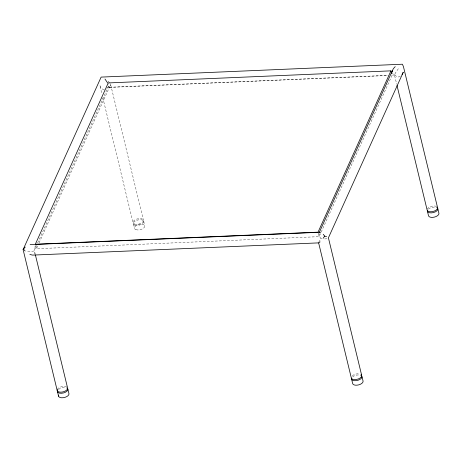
<?xml version="1.0" encoding="UTF-8"?>
<svg xmlns="http://www.w3.org/2000/svg" width="462" height="462" viewBox="0 0 462 462"><rect width="100%" height="100%" fill="white"/><g stroke="black" fill="none" stroke-linecap="round" stroke-linejoin="round"><path stroke-width="0.35" stroke-dasharray="2.31 1.73" d="M34.858 254.267L34.893 252.835L33.98 250.97L36.498 245.547M110.135 83.772L110.741 85.014L110.713 86.446L109.742 87.226L107.981 87.237L106.289 88.912M35.008 248.839L35.077 246.881L34.176 245.403M37.688 242.92L108.443 86.359L108.356 85.355M392.03 75.341L319.121 236.654L36.423 248.741L37.901 245.461M39.085 242.839L109.332 87.428L108.553 84.217M107.981 87.237L108.443 86.359M318.826 242.128L320.917 238.704L319.75 236.665L318.919 233.223M398.342 68.722L395.484 72.84L394.479 75.052L396.685 84.153M33.98 250.97L31.098 251.594L26.808 251.276M400.398 76.334L398.44 76.981L396.517 76.501L394.918 74.971L393.185 74.186L392.584 73.198M394.918 74.971L391.597 75.179M326.963 238.814L323.082 238.981M109.742 87.226L387.993 75.329M109.332 87.428L388.421 75.497M320.917 238.704L321.997 238.842M104.331 89.559L102.408 89.079L100.808 87.549L99.78 85.199L101.981 94.277M108.12 81.133L109.829 83.148M318.341 233.443L319.121 236.654M110.741 85.014L143.434 220.143M143.705 221.263L144.791 225.756M102.824 97.765L133.062 222.753M133.333 223.879L134.419 228.372M35.643 245.53L36.423 248.741M34.893 252.835L35.227 254.239M58.483 389.489A5.348 2.691 -13.6 0 1 67.181 388.196M352.593 376.911A5.348 2.691 -13.6 0 1 361.284 375.623M352.321 375.791A5.348 2.691 -13.6 0 1 359.655 373.943M57.323 389.489A5.348 2.691 -13.6 0 1 61.331 386.769A5.348 2.691 -13.6 0 1 66.522 386.844M428.441 209.09A5.348 2.691 -13.6 0 1 437.139 207.796M427.286 209.09A5.348 2.691 -13.6 0 1 431.623 206.283A5.348 2.691 -13.6 0 1 436.867 206.676M134.852 225.185A5.348 2.691 -13.6 0 0 143.59 222.355A5.348 2.691 -13.6 0 0 137.116 220.172A5.348 2.691 -13.6 0 0 134.852 225.185M135.938 229.678A5.348 2.691 -13.6 0 0 144.675 226.848A5.348 2.691 -13.6 0 0 138.202 224.665A5.348 2.691 -13.6 0 0 135.938 229.678M134.581 224.064A5.348 2.691 -13.6 0 0 143.318 221.229A5.348 2.691 -13.6 0 0 136.844 219.052A5.348 2.691 -13.6 0 0 134.581 224.064"/><path stroke-width="0.69" d="M392.307 72.055L392.353 70.75L393.381 68.619L395.218 66.632M57.213 390.581L23.1 249.584L101.126 77.102L402.402 64.218L403.43 66.568L437.543 207.565A5.348 2.691 -13.6 0 1 433.09 211.463A5.348 2.691 -13.6 0 1 427.171 210.181L397.02 85.557M390.944 70.848L318.035 232.161L35.331 244.248L108.241 82.935L390.944 70.848L391.562 73.418M319.213 232.571L392.353 70.75M402.09 74.665L403.262 72.222L328.413 237.832L361.688 375.387M23.1 249.584L25.254 247.031M323.129 238.288L324.699 236.134L326.576 236.608M320.079 241.892L318.63 242.879L33.888 255.053L32.132 255.064L29.851 254.302M319.381 232.351L320.368 232.242L30.14 244.652M23.423 249.018L25.139 251.028M323.244 234.292L324.699 236.134M104.99 79.042L107.611 82.923M437.814 208.691L438.9 213.184A5.348 2.691 -13.6 0 1 434.447 217.082A5.348 2.691 -13.6 0 1 428.528 215.8L427.442 211.307M318.63 242.879L351.322 378.003A5.348 2.691 -13.6 0 0 358.235 378.984A5.348 2.691 -13.6 0 0 361.013 374.497M351.594 379.129L352.679 383.622A5.348 2.691 -13.6 0 0 358.593 384.904A5.348 2.691 -13.6 0 0 363.051 381.006L361.96 376.513A5.348 2.691 -13.6 0 1 356.485 380.613A5.348 2.691 -13.6 0 1 351.703 378.037M35.401 254.937L67.579 387.964A5.348 2.691 -13.6 0 1 62.104 392.065A5.348 2.691 -13.6 0 1 57.323 389.489M67.85 389.085L68.942 393.578A5.348 2.691 -13.6 0 1 63.461 397.684A5.348 2.691 -13.6 0 1 58.686 395.102M57.484 391.701L58.57 396.194M67.181 388.196A5.348 2.691 -13.6 0 1 63.398 392.983A5.348 2.691 -13.6 0 1 57.6 390.609M437.139 207.796A5.348 2.691 -13.6 0 1 433.362 212.589A5.348 2.691 -13.6 0 1 427.558 210.216"/></g></svg>
